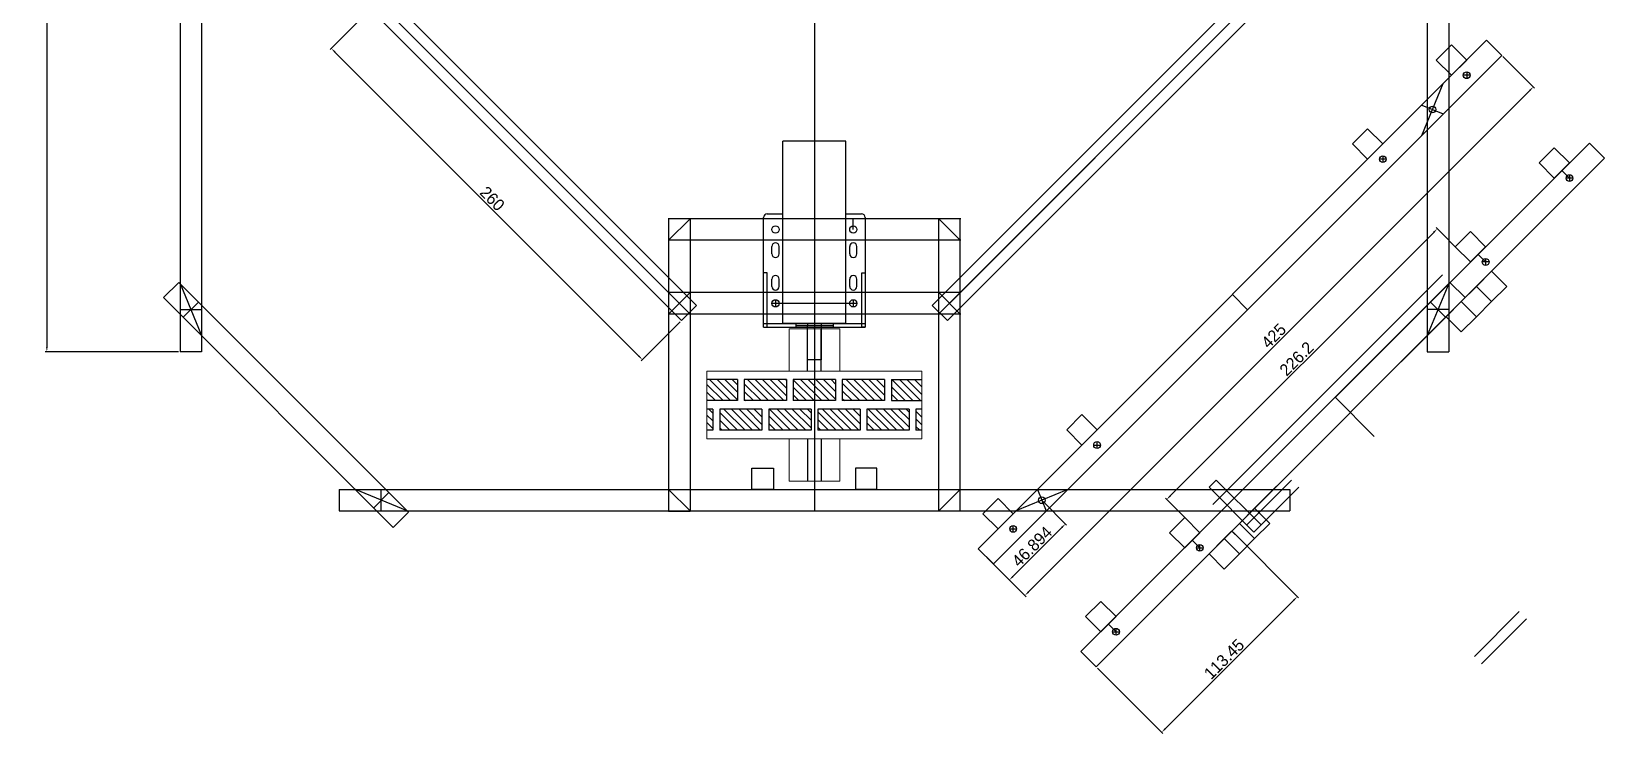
# Model space of a CAD drawing. Header units: millimetres. Extents: x -15418 to 43885, y -27590 to 23052.
# Drawn here: x 16723 to 17653, y -3251 to -2836 of the extents above; entities that cross this region are included whole.
import ezdxf

# ---------------------------------------------------------------- set-up
doc = ezdxf.new("R2010")
doc.units = ezdxf.units.MM
doc.header["$LTSCALE"] = 0.5
doc.layers.get('0').update_dxf_attribs({"lineweight": 5})
doc.layers.get('Defpoints').update_dxf_attribs({"color": 4})
for name, color, linetype in [('Layer1', 1, 'Continuous'), ('Layer2', 2, 'Continuous'), ('Layer3', 9, 'Continuous'), ('Layer4', 6, 'Continuous')]:
    doc.layers.add(name, color=color, linetype=linetype)
doc.dimstyles.new('ISO-25', dxfattribs={"dimtxt": 7, "dimasz": 3, "dimexe": 1, "dimexo": 1, "dimgap": 1, "dimtad": 1, "dimtoh": 1, "dimdec": 3, "dimdsep": 46, "dimtxsty": 'Standard', "dimcen": 2.5, "dimadec": 0, "dimazin": 0, "dimtfac": 1, "dimtdec": 3, "dimtmove": 0, "dimatfit": 3, "dimfxl": 1, "dimarcsym": 1})

# ---------------------------------------------------------------- blocks, each defined once
blk = doc.blocks.new('*D165')
at = {"layer": 'Defpoints', "color": 0, "transparency": 16777216}
for p in [(16810.54, -2463.51), (16731.81, -3025.51), (16810.54, -3025.51)]:
    blk.add_point(p, dxfattribs=at)
at = {"layer": 'Layer1', "color": 0, "lineweight": -2, "transparency": 16777216}
for p, q in [((16809.54, -2463.51), (16730.81, -2463.51)), ((16731.81, -2466.51), (16731.81, -3022.51)), ((16809.54, -3025.51), (16730.81, -3025.51))]:
    blk.add_line(p, q, dxfattribs=at)
at = {"layer": 'Layer1', "color": 0, "transparency": 16777216}
for points in [[(16731.31, -2466.51), (16732.31, -2466.51), (16731.81, -2463.51)], [(16731.31, -3022.51), (16732.31, -3022.51), (16731.81, -3025.51)]]:
    blk.add_solid(points, dxfattribs=at)
at = {"layer": 'Layer1', "color": 0, "transparency": 16777216, "insert": (16727.31, -2744.51), "char_height": 7, "attachment_point": 5, "rotation": 90}
blk.add_mtext('562', dxfattribs=at)
blk = doc.blocks.new('*D169')
at = {"layer": 'Defpoints', "color": 0, "transparency": 16777216}
for p in [(16923.05, -2823.15), (16899.99, -2846.21), (17106.89, -3007)]:
    blk.add_point(p, dxfattribs=at)
at = {"layer": 'Layer1', "color": 0, "lineweight": -2, "transparency": 16777216}
for p, q in [((16922.34, -2823.86), (16899.29, -2846.91)), ((17081.72, -3027.93), (16902.11, -2848.33)), ((17106.19, -3007.71), (17083.13, -3030.76))]:
    blk.add_line(p, q, dxfattribs=at)
at = {"layer": 'Layer1', "color": 0, "transparency": 16777216}
for points in [[(16902.47, -2847.97), (16901.76, -2848.68), (16899.99, -2846.21)], [(17082.07, -3027.58), (17081.37, -3028.29), (17083.84, -3030.05)]]:
    blk.add_solid(points, dxfattribs=at)
at = {"layer": 'Layer1', "color": 0, "transparency": 16777216, "insert": (16995.1, -2934.95), "char_height": 7, "attachment_point": 5, "rotation": 315}
blk.add_mtext('260', dxfattribs=at)
blk = doc.blocks.new('*D174')
at = {"layer": 'Defpoints', "color": 0, "transparency": 16777216}
for p in [(17591.83, -2850.29), (17610.49, -2868.94), (17291.31, -3150.81)]:
    blk.add_point(p, dxfattribs=at)
at = {"layer": 'Layer1', "color": 0, "lineweight": -2, "transparency": 16777216}
for p, q in [((17592.54, -2851), (17611.19, -2869.65)), ((17312.09, -3167.34), (17608.37, -2871.07)), ((17292.02, -3151.52), (17310.67, -3170.17))]:
    blk.add_line(p, q, dxfattribs=at)
at = {"layer": 'Layer1', "color": 0, "transparency": 16777216}
for points in [[(17608.01, -2870.71), (17608.72, -2871.42), (17610.49, -2868.94)], [(17311.74, -3166.99), (17312.44, -3167.7), (17309.97, -3169.47)]]:
    blk.add_solid(points, dxfattribs=at)
at = {"layer": 'Layer1', "color": 0, "transparency": 16777216, "insert": (17457.05, -3016.02), "char_height": 7, "attachment_point": 5, "rotation": 45}
blk.add_mtext('425', dxfattribs=at)
blk = doc.blocks.new('*D175')
at = {"layer": 'Defpoints', "color": 0, "transparency": 16777216}
for p in [(17319.98, -3113.16), (17333.94, -3127.12), (17286.82, -3146.32)]:
    blk.add_point(p, dxfattribs=at)
at = {"layer": 'Layer1', "color": 0, "lineweight": -2, "transparency": 16777216}
for p, q in [((17320.69, -3113.87), (17334.65, -3127.83)), ((17302.91, -3158.16), (17331.82, -3129.25)), ((17287.53, -3147.03), (17301.49, -3160.99))]:
    blk.add_line(p, q, dxfattribs=at)
at = {"layer": 'Layer1', "color": 0, "transparency": 16777216}
for points in [[(17331.47, -3128.89), (17332.18, -3129.6), (17333.94, -3127.12)], [(17302.55, -3157.81), (17303.26, -3158.52), (17300.79, -3160.28)]]:
    blk.add_solid(points, dxfattribs=at)
at = {"layer": 'Layer1', "color": 0, "transparency": 16777216, "insert": (17314.18, -3140.52), "char_height": 7, "attachment_point": 5, "rotation": 45}
blk.add_mtext('46.894', dxfattribs=at)
blk = doc.blocks.new('*D183')
at = {"layer": 'Defpoints', "color": 0, "lineweight": -2, "transparency": 16777216}
for p, q in [((17395.9, -3110.59), (17551.61, -2954.88)), ((17568.15, -2967.18), (17553.02, -2952.05)), ((17408.2, -3127.12), (17393.07, -3112))]:
    blk.add_line(p, q, dxfattribs=at)
at = {"layer": 'Defpoints', "color": 0, "transparency": 16777216}
for p in [(17553.73, -2952.76), (17568.85, -2967.88), (17408.91, -3127.83)]:
    blk.add_point(p, dxfattribs=at)
for points in [[(17551.25, -2954.53), (17551.96, -2955.23), (17553.73, -2952.76)], [(17395.55, -3110.23), (17396.26, -3110.94), (17393.78, -3112.71)]]:
    blk.add_solid(points, dxfattribs=at)
at = {"layer": 'Defpoints', "color": 0, "transparency": 16777216, "insert": (17470.57, -3029.55), "char_height": 7, "attachment_point": 5, "rotation": 45}
blk.add_mtext('226.2', dxfattribs=at)
blk = doc.blocks.new('*D185')
at = {"layer": 'Defpoints', "color": 0, "lineweight": -2, "transparency": 16777216}
for p, q in [((17433.02, -3132.07), (17471.73, -3170.78)), ((17392.92, -3248.18), (17468.9, -3172.2)), ((17352.8, -3212.29), (17391.51, -3251))]:
    blk.add_line(p, q, dxfattribs=at)
at = {"layer": 'Defpoints', "color": 0, "transparency": 16777216}
for p in [(17432.31, -3131.37), (17471.02, -3170.08), (17352.09, -3211.59)]:
    blk.add_point(p, dxfattribs=at)
for points in [[(17468.55, -3171.84), (17469.25, -3172.55), (17471.02, -3170.08)], [(17392.57, -3247.82), (17393.27, -3248.53), (17390.8, -3250.3)]]:
    blk.add_solid(points, dxfattribs=at)
at = {"layer": 'Defpoints', "color": 0, "transparency": 16777216, "insert": (17427.73, -3207), "char_height": 7, "attachment_point": 5, "rotation": 45}
blk.add_mtext('113.45', dxfattribs=at)

msp = doc.modelspace()

# ---------------------------------------------------------------- hatches: boundary and pattern name
at = {"layer": 'Layer3', "transparency": 33554661}
h = msp.add_hatch(dxfattribs=at)
h.set_pattern_fill('ANSI31', color=256, angle=270)
h.set_pattern_definition([(315, (1424.5378, 20766.328), (2.24506403, 2.24506403), [])])
h.paths.add_polyline_path([(17231.0351, -3041.8125), (17249.0351, -3041.8125), (17249.0351, -3054.3125), (17231.0351, -3054.3125)])
h.paths.add_polyline_path([(17202.0351, -3041.8125), (17227.0351, -3041.8125), (17227.0351, -3054.3125), (17202.0351, -3054.3125)])
h.paths.add_polyline_path([(17216.5351, -3059.3125), (17241.5351, -3059.3125), (17241.5351, -3071.8125), (17216.5351, -3071.8125)])
h.paths.add_polyline_path([(17187.5351, -3059.3125), (17212.5351, -3059.3125), (17212.5351, -3071.8125), (17187.5351, -3071.8125)])
h.paths.add_polyline_path([(17173.0351, -3041.8125), (17198.0351, -3041.8125), (17198.0351, -3054.3125), (17173.0351, -3054.3125)])
h.paths.add_polyline_path([(17158.5351, -3059.3125), (17183.5351, -3059.3125), (17183.5351, -3071.8125), (17158.5351, -3071.8125)])
h.paths.add_polyline_path([(17144.0351, -3041.8125), (17169.0351, -3041.8125), (17169.0351, -3054.3125), (17144.0351, -3054.3125)])
h.paths.add_polyline_path([(17129.5351, -3059.3125), (17154.5351, -3059.3125), (17154.5351, -3071.8125), (17129.5351, -3071.8125)])
h.paths.add_polyline_path([(17122.0351, -3041.8125), (17140.0351, -3041.8125), (17140.0351, -3054.3125), (17122.0351, -3054.3125)])
h.paths.add_polyline_path([(17122.0351, -3059.3125), (17125.5351, -3059.3125), (17125.5351, -3071.8125), (17122.0351, -3071.8125)])
h.paths.add_polyline_path([(17245.5351, -3059.3125), (17249.0351, -3059.3125), (17249.0351, -3071.8125), (17245.5351, -3071.8125)])

# ---------------------------------------------------------------- linework, layer by layer
at = {"transparency": 33554661}
for p, q in [((17170.5351, -3011.8125), (17200.5351, -3011.8125)), ((17170.5351, -3036.8125), (17170.5351, -3011.8125)), ((17185.5351, -3036.8125), (17185.5351, -3011.8125)), ((17200.5351, -3036.8125), (17200.5351, -3011.8125)), ((17249.0351, -3036.8125), (17122.0351, -3036.8125)), ((17122.0351, -3036.8125), (17122.0351, -3076.8125)), ((17249.0351, -3076.8125), (17249.0351, -3036.8125)), ((17122.0351, -3076.8125), (17249.0351, -3076.8125)), ((17170.5351, -3076.8125), (17170.5351, -3101.8125)), ((17200.5351, -3076.8125), (17200.5351, -3101.8125)), ((17200.5351, -3101.8125), (17170.5351, -3101.8125))]:
    msp.add_line(p, q, dxfattribs=at)
at = {"layer": 'Defpoints', "transparency": 33554661}
for p, q in [((17155.5351, -3010.8125), (17155.5351, -2946.1025)), ((17157.6851, -2943.9525), (17166.8851, -2943.9525)), ((17204.1851, -2943.9525), (17213.3851, -2943.9525)), ((17215.5351, -2946.1025), (17215.5351, -3010.8125)), ((17160.3851, -2967.5125), (17160.3851, -2963.2125)), ((17164.6851, -2967.5125), (17164.6851, -2963.2125)), ((17206.3851, -2967.5125), (17206.3851, -2963.2125)), ((17210.6851, -2967.5125), (17210.6851, -2963.2125)), ((17157.5351, -2978.8125), (17155.5351, -2978.8125)), ((17157.5351, -3010.8125), (17157.5351, -2978.8125)), ((17160.3851, -2986.8125), (17160.3851, -2982.5125)), ((17164.6851, -2986.8125), (17164.6851, -2982.5125)), ((17206.3851, -2986.8125), (17206.3851, -2982.5125)), ((17210.6851, -2986.8125), (17210.6851, -2982.5125)), ((17213.5351, -3010.8125), (17213.5351, -2978.8125)), ((17213.5351, -2978.8125), (17215.5351, -2978.8125)), ((17585.8595, -2977.8183), (17576.8793, -2986.7985)), ((17594.8398, -2986.7985), (17585.8595, -2977.8183)), ((17576.8793, -2986.7985), (17567.899, -2995.7788)), ((17585.8595, -2995.7788), (17576.8793, -2986.7985)), ((17576.8793, -2986.7985), (17585.8595, -2995.7788)), ((17585.8595, -2995.7788), (17594.8398, -2986.7985)), ((17567.899, -2995.7788), (17558.9187, -3004.759)), ((17576.8793, -3004.759), (17567.899, -2995.7788)), ((17567.899, -2995.7788), (17576.8793, -3004.759)), ((17576.8793, -3004.759), (17585.8595, -2995.7788)), ((17155.5351, -3008.8125), (17215.5351, -3008.8125)), ((17155.5351, -3010.8125), (17215.5351, -3010.8125)), ((17155.5351, -3010.8125), (17157.5351, -3010.8125)), ((17174.5351, -3008.8125), (17174.5351, -3010.8125)), ((17185.5351, -3011.8125), (17185.5351, -3010.8125)), ((17196.5351, -3008.8125), (17196.5351, -3010.8125)), ((17215.5351, -3010.8125), (17213.5351, -3010.8125)), ((17558.9187, -3004.759), (17567.899, -3013.7393)), ((17567.899, -3013.7393), (17576.8793, -3004.759)), ((17418.8621, -3105.4723), (17423.1047, -3101.2296)), ((17445.3786, -3131.9888), (17418.8621, -3105.4723)), ((17423.1047, -3101.2296), (17449.6212, -3127.7461)), ((17441.136, -3127.7461), (17467.6525, -3101.2296)), ((17471.8951, -3105.4723), (17445.3786, -3131.9888)), ((17436.8014, -3126.8764), (17445.7817, -3117.8961)), ((17445.7817, -3117.8961), (17454.7619, -3126.8764)), ((17427.8211, -3135.8566), (17436.8014, -3126.8764)), ((17432.3113, -3131.3665), (17436.8014, -3135.8566)), ((17445.7817, -3135.8566), (17436.8014, -3126.8764)), ((17436.8014, -3126.8764), (17445.7817, -3135.8566)), ((17454.7619, -3126.8764), (17445.7817, -3135.8566)), ((17418.8409, -3144.8369), (17427.8211, -3135.8566)), ((17436.8014, -3144.8369), (17427.8211, -3135.8566)), ((17427.8211, -3135.8566), (17436.8014, -3144.8369)), ((17445.7817, -3135.8566), (17436.8014, -3144.8369)), ((17427.8211, -3153.8171), (17418.8409, -3144.8369)), ((17436.8014, -3144.8369), (17427.8211, -3153.8171)), ((17575.7056, -3205.4929), (17602.2221, -3178.9764)), ((17606.4647, -3183.219), (17579.9482, -3209.7355))]:
    msp.add_line(p, q, dxfattribs=at)
for centre in [(17162.5351, -2953.2125), (17208.5351, -2953.2125), (17162.5351, -2996.8125), (17208.5351, -2996.8125)]:
    msp.add_circle(centre, 2.15, dxfattribs=at)
for centre, start, end in [((17157.6851, -2946.1025), 90, 180), ((17213.3851, -2946.1025), 0, 90), ((17162.5351, -2963.2125), 0, 180), ((17208.5351, -2963.2125), 0, 180), ((17162.5351, -2967.5125), 180, 0), ((17208.5351, -2967.5125), 180, 0), ((17162.5351, -2982.5125), 0, 180), ((17208.5351, -2982.5125), 0, 180), ((17162.5351, -2986.8125), 180, 0), ((17208.5351, -2986.8125), 180, 0)]:
    msp.add_arc(centre, 2.15, start, end, dxfattribs=at)
at = {"layer": 'Layer1', "transparency": 33554661}
for p, q in [((17185.5351, -2369.5125), (17185.5351, -3119.5125)), ((16810.5351, -2463.5125), (16810.5351, -3025.5125)), ((16823.2351, -2463.5125), (16823.2351, -3025.5125)), ((17547.8351, -2463.5125), (17547.8351, -3025.5125)), ((17560.5351, -2463.5125), (17560.5351, -3025.5125)), ((16932.0263, -2814.1734), (17115.8741, -2998.0212)), ((17255.1961, -2998.0212), (17439.0438, -2814.1734)), ((17106.8938, -3007.0015), (16923.0461, -2823.1537)), ((16927.5362, -2818.6636), (17111.384, -3002.5113)), ((17259.6862, -3002.5113), (17443.534, -2818.6636)), ((17448.0241, -2823.1537), (17264.1763, -3007.0015)), ((17265.3851, -2996.8125), (17437.8351, -2824.3625)), ((17282.3339, -3141.8317), (17582.8543, -2841.3113)), ((17562.1361, -2844.069), (17553.1558, -2853.0493)), ((17571.1163, -2853.0493), (17562.1361, -2844.069)), ((17582.8543, -2841.3113), (17591.8346, -2850.2916)), ((17291.3142, -3150.8119), (17591.8346, -2850.2916)), ((17553.1558, -2853.0493), (17562.1361, -2862.0295)), ((17562.1361, -2862.0295), (17571.1163, -2853.0493)), ((17573.1163, -2862.0295), (17569.1163, -2862.0295)), ((17571.1163, -2860.0295), (17571.1163, -2864.0295)), ((17544.5431, -2897.583), (17557.2431, -2866.9225)), ((17544.5431, -2879.6225), (17557.2431, -2884.883)), ((17166.8851, -3008.8125), (17166.8851, -2901.0125)), ((17204.1851, -2901.0125), (17166.8851, -2901.0125)), ((17204.1851, -3008.8125), (17204.1851, -2901.0125)), ((17512.5679, -2893.6372), (17503.5876, -2902.6175)), ((17521.5482, -2902.6175), (17512.5679, -2893.6372)), ((17643.6301, -2902.0871), (17343.1098, -3202.6075)), ((17503.5876, -2902.6175), (17512.5679, -2911.5977)), ((17512.5679, -2911.5977), (17521.5482, -2902.6175)), ((17521.5482, -2909.5977), (17521.5482, -2913.5977)), ((17622.9119, -2904.8448), (17613.9317, -2913.8251)), ((17631.8922, -2913.8251), (17622.9119, -2904.8448)), ((17652.6104, -2911.0674), (17643.6301, -2902.0871)), ((17352.09, -3211.5878), (17652.6104, -2911.0674)), ((17523.5482, -2911.5977), (17519.5482, -2911.5977)), ((17613.9317, -2913.8251), (17622.9119, -2922.8054)), ((17622.9119, -2922.8054), (17631.8922, -2913.8251)), ((17631.8922, -2922.8054), (17627.402, -2918.3152)), ((17633.8922, -2922.8054), (17629.8922, -2922.8054)), ((17631.8922, -2920.8054), (17631.8922, -2924.8054)), ((17272.0351, -2946.8625), (17099.0351, -2946.8625)), ((17099.3351, -2946.6875), (17099.3351, -3119.6875)), ((17099.3351, -2959.5625), (17112.0351, -2946.8625)), ((17112.0351, -2946.6875), (17112.0351, -3119.6875)), ((17259.0351, -3119.6875), (17259.0351, -2946.6875)), ((17271.7351, -2959.5625), (17259.0351, -2946.8625)), ((17271.7351, -3119.6875), (17271.7351, -2946.6875)), ((17573.3437, -2954.413), (17564.3635, -2963.3933)), ((17582.324, -2963.3933), (17573.3437, -2954.413)), ((17272.0351, -2959.5625), (17099.0351, -2959.5625)), ((17564.3635, -2963.3933), (17573.3437, -2972.3735)), ((17573.3437, -2972.3735), (17582.324, -2963.3933)), ((17582.324, -2972.3735), (17577.8339, -2967.8834)), ((17584.324, -2972.3735), (17580.324, -2972.3735)), ((17582.324, -2970.3735), (17582.324, -2974.3735)), ((16800.8377, -2993.4453), (16809.818, -2984.4651)), ((16809.818, -2984.4651), (16945.5825, -3120.2296)), ((17556.7621, -2979.9749), (17420.9976, -3115.7394)), ((17561.2522, -2984.4651), (17425.4877, -3120.2296)), ((17570.2325, -2993.4453), (17561.2522, -2984.4651)), ((16936.6022, -3129.2098), (16800.8377, -2993.4453)), ((16810.5351, -2985.1822), (16823.2351, -3015.8427)), ((17272.0351, -2990.4625), (17099.0351, -2990.4625)), ((17112.0351, -2990.4625), (17099.3351, -3003.1625)), ((17185.5351, -2990.4625), (17185.5351, -3003.1625)), ((17271.7351, -3003.1625), (17259.0351, -2990.4625)), ((17429.0232, -3116.694), (17557.7167, -2988.0006)), ((17441.5744, -3000.5518), (17432.5941, -2991.5715)), ((17434.468, -3129.2098), (17570.2325, -2993.4453)), ((17560.5351, -2985.1822), (17547.8351, -3015.8427)), ((16810.5351, -3000.5125), (16823.2351, -3000.5125)), ((16821.3752, -2996.0223), (16812.3949, -3005.0026)), ((17272.0351, -3003.1625), (17099.0351, -3003.1625)), ((17115.8741, -2998.0212), (17106.8938, -3007.0015)), ((17164.6851, -2996.8125), (17160.3851, -2996.8125)), ((17162.5351, -2994.6625), (17162.5351, -2998.9625)), ((17208.5351, -2996.8125), (17162.5351, -2996.8125)), ((17210.6851, -2996.8125), (17206.3851, -2996.8125)), ((17208.5351, -2994.6625), (17208.5351, -2998.9625)), ((17264.1763, -3007.0015), (17255.1961, -2998.0212)), ((17566.6969, -2996.9809), (17438.0035, -3125.6743)), ((17560.5351, -3000.5125), (17547.8351, -3000.5125)), ((17549.6949, -2996.0223), (17558.6752, -3005.0026)), ((17204.1851, -3008.8125), (17166.8851, -3008.8125)), ((17174.5351, -3008.8125), (17174.5351, -3010.1125)), ((17196.5351, -3010.1125), (17174.5351, -3010.1125)), ((17181.5351, -3008.8125), (17181.5351, -3010.1125)), ((17181.5351, -3030.1125), (17181.5351, -3010.1125)), ((17185.5351, -3008.8125), (17185.5351, -3010.1125)), ((17189.5351, -3008.8125), (17189.5351, -3010.1125)), ((17189.5351, -3010.1125), (17189.5351, -3030.1125)), ((17196.5351, -3008.8125), (17196.5351, -3010.1125)), ((16823.2351, -3025.5125), (16810.5351, -3025.5125)), ((16823.2351, -3025.5125), (16810.5351, -3025.5125)), ((17189.5351, -3030.1125), (17181.5351, -3030.1125)), ((17547.8351, -3025.5125), (17560.5351, -3025.5125)), ((17516.4923, -3075.4697), (17493.3699, -3052.3473)), ((17343.6401, -3062.565), (17334.6598, -3071.5453)), ((17352.6203, -3071.5453), (17343.6401, -3062.565)), ((17334.6598, -3071.5453), (17343.6401, -3080.5255)), ((17343.6401, -3080.5255), (17352.6203, -3071.5453)), ((17350.6203, -3080.5255), (17354.6203, -3080.5255)), ((17352.6203, -3082.5255), (17352.6203, -3078.5255)), ((17148.5929, -3106.8125), (17148.5929, -3094.1125)), ((17148.5929, -3094.1125), (17161.2929, -3094.1125)), ((17161.2929, -3094.1125), (17161.2929, -3106.8125)), ((17222.4772, -3094.1125), (17209.7772, -3094.1125)), ((17209.7772, -3094.1125), (17209.7772, -3106.8125)), ((17222.4772, -3106.8125), (17222.4772, -3094.1125)), ((16904.5351, -3106.8125), (17466.5351, -3106.8125)), ((16904.5351, -3106.8125), (16904.5351, -3119.5125)), ((16904.5351, -3106.8125), (16904.5351, -3119.5125)), ((16944.8653, -3119.5125), (16914.2048, -3106.8125)), ((16934.0252, -3108.6723), (16925.0449, -3117.6526)), ((16929.5351, -3119.5125), (16929.5351, -3106.8125)), ((16929.5351, -3119.5125), (16929.5351, -3106.8125)), ((17112.0351, -3119.5125), (17099.3351, -3106.8125)), ((17161.2929, -3106.8125), (17148.5929, -3106.8125)), ((17222.4772, -3106.8125), (17209.7772, -3106.8125)), ((17259.0351, -3119.5125), (17271.7351, -3106.8125)), ((17294.0719, -3112.1332), (17285.0916, -3121.1135)), ((17303.0522, -3121.1135), (17294.0719, -3112.1332)), ((17335.3137, -3106.8125), (17304.6532, -3119.5125)), ((17317.3532, -3106.8125), (17322.6137, -3119.5125)), ((17466.5351, -3106.8125), (17466.5351, -3119.5125)), ((16904.5351, -3119.5125), (17466.5351, -3119.5125)), ((16945.5825, -3120.2296), (16936.6022, -3129.2098)), ((17099.3351, -3119.6875), (17112.0351, -3119.6875)), ((17271.7351, -3119.6875), (17259.0351, -3119.6875)), ((17285.0916, -3121.1135), (17294.0719, -3130.0937)), ((17294.0719, -3130.0937), (17303.0522, -3121.1135)), ((17404.4159, -3123.3408), (17395.4357, -3132.3211)), ((17413.3962, -3132.3211), (17404.4159, -3123.3408)), ((17301.0522, -3130.0937), (17305.0522, -3130.0937)), ((17303.0522, -3132.0937), (17303.0522, -3128.0937)), ((17395.4357, -3132.3211), (17404.4159, -3141.3014)), ((17404.4159, -3141.3014), (17413.3962, -3132.3211)), ((17282.3339, -3141.8317), (17291.3142, -3150.8119)), ((17413.3962, -3141.3014), (17408.906, -3136.8112)), ((17411.3962, -3141.3014), (17415.3962, -3141.3014)), ((17413.3962, -3143.3014), (17413.3962, -3139.3014)), ((17354.8477, -3172.909), (17345.8675, -3181.8893)), ((17363.828, -3181.8893), (17354.8477, -3172.909)), ((17345.8675, -3181.8893), (17354.8477, -3190.8695)), ((17354.8477, -3190.8695), (17363.828, -3181.8893)), ((17363.828, -3190.8695), (17359.3379, -3186.3794)), ((17363.828, -3192.8695), (17363.828, -3188.8695)), ((17361.828, -3190.8695), (17365.828, -3190.8695)), ((17343.1098, -3202.6075), (17352.09, -3211.5878))]:
    msp.add_line(p, q, dxfattribs=at)
for centre in [(17571.1163, -2862.0295), (17550.8931, -2882.2528), (17521.5482, -2911.5977), (17631.8922, -2922.8054), (17582.324, -2972.3735), (17352.6203, -3080.5255), (17319.9834, -3113.1625), (17303.0522, -3130.0937), (17413.3962, -3141.3014), (17363.828, -3190.8695)]:
    msp.add_circle(centre, 2, dxfattribs=at)
at = {"layer": 'Layer2', "transparency": 33554661}
for p, q in [((17181.5351, -3036.8125), (17181.5351, -3011.8125)), ((17189.5351, -3036.8125), (17189.5351, -3011.8125)), ((17558.9187, -3004.759), (17532.4022, -3031.2755)), ((17502.3502, -3061.3276), (17434.8922, -3128.7856)), ((17181.5351, -3076.8125), (17181.5351, -3101.8125)), ((17189.5351, -3076.8125), (17189.5351, -3101.8125)), ((17472.2982, -3091.3796), (17445.7817, -3117.8961)), ((17445.7817, -3117.8961), (17472.2982, -3091.3796))]:
    msp.add_line(p, q, dxfattribs=at)
at = {"layer": 'Layer3', "transparency": 33554661}
for p, q in [((17140.0351, -3041.8125), (17122.0351, -3041.8125)), ((17140.0351, -3041.8125), (17140.0351, -3054.3125)), ((17144.0351, -3041.8125), (17144.0351, -3054.3125)), ((17169.0351, -3041.8125), (17144.0351, -3041.8125)), ((17169.0351, -3041.8125), (17169.0351, -3054.3125)), ((17173.0351, -3041.8125), (17173.0351, -3054.3125)), ((17198.0351, -3041.8125), (17173.0351, -3041.8125)), ((17198.0351, -3041.8125), (17198.0351, -3054.3125)), ((17202.0351, -3041.8125), (17202.0351, -3054.3125)), ((17227.0351, -3041.8125), (17202.0351, -3041.8125)), ((17227.0351, -3041.8125), (17227.0351, -3054.3125)), ((17231.0351, -3041.8125), (17231.0351, -3054.3125)), ((17231.0351, -3041.8125), (17249.0351, -3041.8125)), ((17140.0351, -3054.3125), (17122.0351, -3054.3125)), ((17125.5351, -3059.3125), (17122.0351, -3059.3125)), ((17125.5351, -3059.3125), (17125.5351, -3071.8125)), ((17129.5351, -3059.3125), (17129.5351, -3071.8125)), ((17154.5351, -3059.3125), (17129.5351, -3059.3125)), ((17169.0351, -3054.3125), (17144.0351, -3054.3125)), ((17154.5351, -3059.3125), (17154.5351, -3071.8125)), ((17158.5351, -3059.3125), (17158.5351, -3071.8125)), ((17183.5351, -3059.3125), (17158.5351, -3059.3125)), ((17198.0351, -3054.3125), (17173.0351, -3054.3125)), ((17183.5351, -3059.3125), (17183.5351, -3071.8125)), ((17187.5351, -3059.3125), (17187.5351, -3071.8125)), ((17212.5351, -3059.3125), (17187.5351, -3059.3125)), ((17227.0351, -3054.3125), (17202.0351, -3054.3125)), ((17212.5351, -3059.3125), (17212.5351, -3071.8125)), ((17216.5351, -3059.3125), (17216.5351, -3071.8125)), ((17241.5351, -3059.3125), (17216.5351, -3059.3125)), ((17231.0351, -3054.3125), (17249.0351, -3054.3125)), ((17241.5351, -3059.3125), (17241.5351, -3071.8125)), ((17245.5351, -3059.3125), (17245.5351, -3071.8125)), ((17249.0351, -3059.3125), (17245.5351, -3059.3125)), ((17125.5351, -3071.8125), (17122.0351, -3071.8125)), ((17154.5351, -3071.8125), (17129.5351, -3071.8125)), ((17183.5351, -3071.8125), (17158.5351, -3071.8125)), ((17212.5351, -3071.8125), (17187.5351, -3071.8125)), ((17241.5351, -3071.8125), (17216.5351, -3071.8125)), ((17249.0351, -3071.8125), (17245.5351, -3071.8125))]:
    msp.add_line(p, q, dxfattribs=at)
at = {"layer": 'Layer4', "transparency": 33554661}
msp.add_line((17208.5351, -2953.2125), (17208.5351, -2946.8625), dxfattribs=at)

# ---------------------------------------------------------------- dimensions: what is measured, and where the dimension line sits
at = {"layer": 'Defpoints', "transparency": 33554661}
for p1, p2, distance, picture, middle in [((17408.906, -3127.831), (17568.8536, -2967.8834), 21.3889, '*D183', (17470.5736, -3029.5509)), ((17352.09, -3211.5878), (17432.3113, -3131.3665), -54.7424, '*D185', (17427.7274, -3207.0039))]:
    dim = msp.add_aligned_dim(p1=p1, p2=p2, distance=distance, dimstyle='ISO-25', dxfattribs=at)
    dim.commit()
    dim.dimension.update_dxf_attribs({"geometry": picture, "text_midpoint": middle})
at = {"layer": 'Layer1', "transparency": 33554661}
dim = msp.add_linear_dim(base=(16731.8087, -3025.5125), p1=(16810.5351, -2463.5125), p2=(16810.5351, -3025.5125), angle=90, dimstyle='ISO-25', dxfattribs=at)
dim.commit()
dim.dimension.update_dxf_attribs({"geometry": '*D165', "text_midpoint": (16727.3087, -2744.5125)})
for p1, p2, distance, picture, middle in [((17106.8938, -3007.0015), (16923.0461, -2823.1537), 32.6019, '*D169', (16995.0989, -2934.9486)), ((17291.3142, -3150.8119), (17591.8346, -2850.2916), -26.3794, '*D174', (17457.0455, -3016.0229)), ((17286.8241, -3146.3218), (17319.9834, -3113.1625), -19.7446, '*D175', (17314.1833, -3140.5217))]:
    dim = msp.add_aligned_dim(p1=p1, p2=p2, distance=distance, dimstyle='ISO-25', dxfattribs=at)
    dim.commit()
    dim.dimension.update_dxf_attribs({"geometry": picture, "text_midpoint": middle})

doc.saveas('drawing.dxf')
